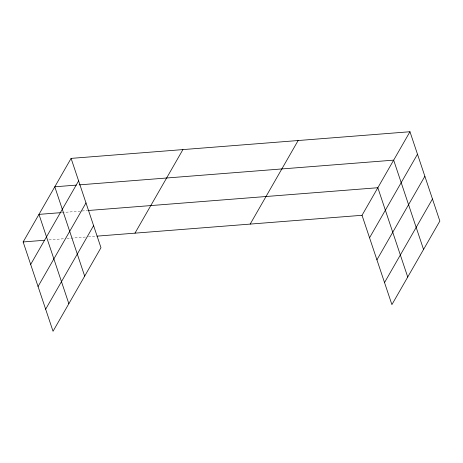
<?xml version="1.0" encoding="UTF-8"?>
<svg xmlns="http://www.w3.org/2000/svg" width="463" height="463" viewBox="0 0 463 463"><rect width="100%" height="100%" fill="white"/><g stroke="black" fill="none" stroke-linecap="round" stroke-linejoin="round"><path stroke-width="0.35" stroke-dasharray="2.31 1.74" d="M61.909 212.569L87.715 210.538M48.956 239.915L64.01 238.734M66.88 238.509L85.516 237.044M88.381 236.819L96.269 236.199"/><path stroke-width="0.69" d="M71.094 158.387L100.975 247.705L53.037 331.265L23.15 241.946L71.094 158.387L409.963 131.735L439.85 221.054L391.906 304.613L362.025 215.295L409.963 131.735M30.674 264.437L78.617 180.877M38.053 286.487L85.996 202.927M45.658 309.209L93.595 225.649M134.976 233.155L182.92 149.59M250.194 224.092L298.137 140.532M369.549 237.785L417.487 154.225M376.928 259.836L424.866 176.276M384.527 282.557L432.471 198.997M76.297 185.107L54.79 186.797L84.677 276.116M79.161 184.882L393.666 160.146L423.552 249.464M61.191 212.627L38.973 214.375L68.854 303.687M88.433 210.48L377.843 187.723L407.729 277.036M23.15 241.946L44.656 240.256M96.987 236.142L362.025 215.295"/></g></svg>
